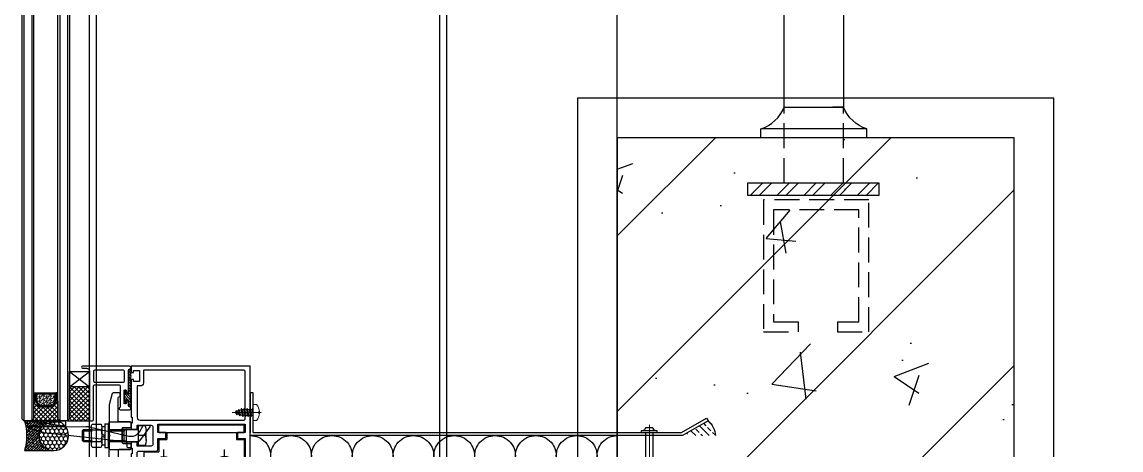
# Model space of a CAD drawing. Extents: x 6843040 to 15500510, y -6507076 to -4940511.
# Drawn here: x 7651653 to 7652206, y -6161791 to -6161576 of the extents above; entities that cross this region are included whole.
import ezdxf

# ---------------------------------------------------------------- set-up
doc = ezdxf.new("R2010")
doc.units = 0
doc.header["$LTSCALE"] = 1000
doc.header["$MEASUREMENT"] = 0
for name, pattern in [('CENTER', [50.800000000000004, 31.75, -6.35, 6.35, -6.35]), ('CONTINOUS', [0]), ('DASH', [0.35, 0.25, -0.1]), ('DOTE', [2.4200000000000004, 2, -0.2, 0.02, -0.2]), ('HIDDEN', [0.375, 0.25, -0.125])]:
    doc.linetypes.add(name, pattern=pattern)
for name, color, linetype in [('-07B2-附件', 8, 'Continuous'), ('1', 1, 'Continuous'), ('CENTER中心线层', 1, 'CENTER'), ('DOTE', 8, 'DOTE'), ('E_LINE_1', 1, 'Continuous'), ('FASTENER紧固件', 2, 'Continuous'), ('FRSTENER紧固件', 2, 'Continuous'), ('GC', 3, 'Continuous'), ('LT-dim 1', 3, 'Continuous'), ('LT-dim 20', 253, 'Continuous'), ('LT-dim 5', 3, 'Continuous'), ('LT-dim 50', 253, 'Continuous'), ('LT-dim 8', 253, 'Continuous'), ('LT-Fill-玻璃1', 14, 'Continuous'), ('LT-中线', 6, 'Continuous'), ('LT-玻璃', 4, 'Continuous'), ('LT-细线', 1, 'Continuous'), ('LT-铝板', 31, 'Continuous'), ('PJ', 25, 'Continuous'), ('PUB_HATCH', 8, 'Continuous'), ('WALL6', 5, 'Continuous'), ('XC', 61, 'Continuous'), ('ZX', 1, 'CENTER'), ('实体', 7, 'Continuous'), ('密封胶填充', 111, 'Continuous'), ('批荡层', 213, 'Continuous'), ('泡沫棒填充', 71, 'Continuous'), ('紧固件', 40, 'Continuous')]:
    doc.layers.add(name, color=color, linetype=linetype)
for name, color, linetype, lineweight in [('002CEN', 1, 'CENTER', 13), ('003DOT', 253, 'HIDDEN', 13), ('009CON', 6, 'CONTINOUS', 15)]:
    doc.layers.add(name, color=color, linetype=linetype, lineweight=lineweight)

# ---------------------------------------------------------------- blocks, each defined once
blk = doc.blocks.new('gtdwer34')
at = {"layer": 'WALL6'}
h = blk.add_hatch(dxfattribs=at)
h.set_pattern_fill('ANSI32', color=256, scale=2, style=0)
h.set_pattern_definition([(45.00000000000001, (2115741.956873216, -882245.9280053063), (-6.735192090801865, 6.735192090801866), []), (45.00000000000001, (2115746.447003164, -882245.9280053063), (-6.735192090801865, 6.735192090801866), [])])
h.paths.add_polyline_path([(44309.10469546588, -285946.8477536119), (44243.18082222017, -285946.8477536119), (44243.18082222017, -285953.1826711572), (44309.10469546588, -285953.1826711572)])
for p, q in [((44261.3891641465, -285908.6825939096), (44261.3891641465, -284868.8477536151)), ((44291.3891641465, -285908.7896915353), (44291.3891641465, -284868.8477536151))]:
    blk.add_line(p, q, dxfattribs=at)
at = {"layer": 'WALL6', "linetype": 'DASH', "ltscale": 0.05}
for p, q in [((44261.35350936325, -285946.8477536119), (44261.35350936325, -285908.6825939096)), ((44291.35370302992, -285946.8477536119), (44291.3478173581, -285908.6825939096))]:
    blk.add_line(p, q, dxfattribs=at)
at = {"layer": 'WALL6'}
for points in [[(44249.6294330922, -285924.1257110513), (44249.6294330922, -285919.5958143151, 0.231992288263455), (44261.35350936325, -285908.6825939096), (44290.93200832279, -285908.6825939096)], [(44302.97682225378, -285924.1257110513), (44303.07189362915, -285919.5958143151, -0.231992288263455), (44291.3478173581, -285908.6825939096), (44285.89648204716, -285908.6825939096)]]:
    blk.add_lwpolyline(points, format="xyb", dxfattribs=at)
blk.add_lwpolyline([(44303.07189362915, -285919.5958143151), (44250.0452421275, -285919.5958143151)], dxfattribs=at)
blk.add_lwpolyline([(44243.18082222017, -285946.8477536119), (44309.10469546588, -285946.8477536119), (44309.10469546588, -285953.1826711572), (44243.18082222017, -285953.1826711572)], close=True, dxfattribs=at)
at = {"layer": 'WALL6', "linetype": 'DASH', "ltscale": 0.05}
for points in [[(44288.1999933389, -286021.8639183915), (44304.07018348249, -286021.8639183915), (44304.07018348249, -285955.4243255532), (44251.04353198083, -285955.4243255532), (44251.04353198083, -286021.8639183915), (44268.39070173772, -286021.8639183915)], [(44304.07018348249, -286021.8639183915), (44304.07018348249, -285955.4243255532), (44251.04353198083, -285955.4243255532), (44251.04353198083, -286021.8639183915), (44268.39070173772, -286021.8639183915)], [(44288.1999933389, -286016.8639183915), (44299.07018348249, -286016.8639183915), (44299.07018348249, -285960.4243255532), (44256.04353198083, -285960.4243255532), (44256.04353198083, -286016.8639183915), (44268.39070173772, -286016.8639183915)], [(44268.39070173772, -286016.8639183915), (44268.39070173772, -286021.8639183915)], [(44288.1999933389, -286016.8639183915), (44288.1999933389, -286021.8639183915)]]:
    blk.add_lwpolyline(points, dxfattribs=at)
blk = doc.blocks.new('LT-BLK-20221110170712', base_point=(70366.62048334633, 148976.2082412609))
at = {"layer": 'LT-铝板'}
blk.add_lwpolyline([(70377.32049983303, 148988.7082412522), (70366.82049983303, 148988.7082412522, 0.414213562373095), (70366.32049983303, 148988.2082412522), (70366.32049983303, 148986.2082412522, 0.414213562370964), (70366.82049983309, 148985.7082412522), (70370.32049983303, 148985.7082412522, -0.4142135623718773), (70370.82049983303, 148985.2082412522), (70370.82049983303, 148981.7082412522), (70370.82049983303, 148978.2082412522, -0.414213562373095), (70370.32049983303, 148977.7082412522), (70366.82049983303, 148977.7082412522, 0.414213562373095), (70366.32049983303, 148977.2082412522), (70366.32049983303, 148975.2082412522, 0.4142135623709637), (70366.82049983303, 148974.7082412522), (70372.32049983303, 148974.7082412522, -0.4142139954914797), (70372.82049983303, 148974.2082405128), (70372.82048282732, 148962.7082296237, -0.4142135623509851), (70372.32048282732, 148962.2082296237, 0.4142135623589767), (70371.82048282732, 148961.7082296237), (70371.82048282726, 148960.7082296237, 0.4142135623560463), (70372.32048282726, 148960.2082296237), (70375.32912417874, 148960.2082296237, 0.3394542588617528), (70375.81208709185, 148960.578820101), (70377.32048282726, 148966.2082296237), (70377.32049983303, 148981.2082412578), (70376.82049983303, 148981.7082412578), (70377.32049983303, 148982.2082412578)], format="xyb", close=True, dxfattribs=at)
blk = doc.blocks.new('LT-BLK-20221110170731', base_point=(70370.0773481904, 148951.2713370427))
at = {"layer": 'LT-铝板'}
for points in [[(70391.52048334572, 148949.7082412609, 0.414213562373095), (70391.02048334572, 148950.2082412609), (70389.02048334572, 148950.2082412609, -0.414213562373095), (70387.52048334572, 148951.7082412609), (70387.52048091497, 148976.208241261, 0.414213562373095), (70387.02048091497, 148976.708241261), (70386.02048091497, 148976.708241261, 0.414213562373095), (70385.52048091497, 148976.208241261), (70385.52048334572, 148959.2082412609, -0.414213562373095), (70385.02048334572, 148958.7082412609), (70372.62048334628, 148958.7082412609, -0.414213562373095), (70372.12048334628, 148959.2082412609), (70372.12048334628, 148969.8422158572, -0.2679491924311048), (70372.37048334628, 148970.2752285591, 0.267949192431174), (70372.62048334628, 148970.7082412609), (70372.62048334628, 148970.7082412609, 0.414213562373095), (70372.12048334628, 148971.2082412609), (70367.37048334628, 148971.2082412609, 0.414213562373095), (70366.62048334628, 148970.4582412609), (70366.62048334628, 148970.4582412609, 0.4025426732437422), (70367.34048334602, 148969.7088415011, -0.4025426732436533), (70367.82048334647, 148969.2092416613), (70367.82048334647, 148967.2082412609, 0.414213562373095), (70368.32048334647, 148966.7082412609, 0.414213562373095), (70368.82048334647, 148967.2082412609), (70368.82048334647, 148967.7082412609, -0.414213562373095), (70369.32048334647, 148968.2082412609), (70369.62048334628, 148968.2082412609, -0.4142135623733614), (70370.12048334628, 148967.7082412609), (70370.12048334628, 148961.7082412609, -0.414213562373095), (70369.62048334628, 148961.2082412609), (70369.32048334647, 148961.2082412609, -0.414213562373095), (70368.82048334647, 148961.7082412609), (70368.82048334647, 148962.2082412609, 0.414213562373095), (70368.32048334647, 148962.7082412609), (70368.32048334647, 148962.7082412609, 0.414213562373095), (70367.82048334647, 148962.2082412609), (70367.82048334647, 148951.2072408605, -0.4025426732437193), (70367.34048334602, 148950.7076410207, 0.4025426732436966), (70366.62048334628, 148949.9582412609, 0.414213562373095), (70367.37048334628, 148949.2082412609), (70391.02048334572, 148949.2082412609, 0.414213562373095)], [(70385.02047205158, 148951.2082412609, 0.414213562373095), (70385.52047205158, 148951.7082412609), (70385.52047205158, 148956.7082412609, 0.414213562373095), (70385.02047205158, 148957.2082412609), (70370.32048334647, 148957.2082412609, 0.4142135623730995), (70369.82048334647, 148956.7082412609), (70369.82048334647, 148951.7082412609, 0.414213562373095), (70370.32048334647, 148951.2082412609)]]:
    blk.add_lwpolyline(points, format="xyb", close=True, dxfattribs=at)
blk = doc.blocks.new('LT-BLK-20221110171121', base_point=(70395.52049771605, 148950.2080412609))
at = {"layer": '1'}
h = blk.add_hatch(dxfattribs=at)
h.set_pattern_fill('ANSI37', color=252, scale=0.5, angle=-180, style=0)
h.set_pattern_definition([(315, (70258.95784844276, 147994.0746522094), (-1.122532015133644, -1.122532015133645), []), (225, (70258.95784844276, 147994.0746522094), (-1.122532015133645, 1.122532015133644), [])])
h.paths.add_polyline_path([(70387.52049771603, 148973.7066654017), (70387.52049771603, 148956.7066654017), (70397.52049771603, 148956.7066654017), (70397.52049771603, 148973.7066654017)])
at = {"layer": '1', "color": 252}
for p, q in [((70397.52049771603, 148948.9066654017), (70387.52049771603, 148956.7066654017)), ((70397.52049771603, 148956.7066654017), (70387.52049771603, 148948.9066654017)), ((70397.52049771603, 148948.9066654017), (70387.52049771603, 148956.7066654017)), ((70397.52049771603, 148956.7066654017), (70387.52049771603, 148948.9066654017))]:
    blk.add_line(p, q, dxfattribs=at)
at = {"layer": 'LT-细线'}
for points in [[(70397.52049771603, 148972.7066654017), (70398.52049771603, 148973.7066654017), (70387.52049771603, 148973.7066654017)], [(70397.52049771603, 148972.7066654017), (70397.52049771603, 148948.9066654017), (70387.52049771603, 148948.9066654017), (70387.52049771603, 148973.7066654017)], [(70387.52049771603, 148956.7066654017), (70397.52049771603, 148956.7066654017)]]:
    blk.add_lwpolyline(points, dxfattribs=at)
blk = doc.blocks.new('LT-BLK-20221110170740', base_point=(70370.12048334633, 148964.708241261))
at = {"layer": 'LT-细线', "lineweight": 25}
blk.add_lwpolyline([(70366.52048334634, 148952.208241261), (70366.52048334634, 148951.4082412609, 0.414213562373095), (70366.72048334633, 148951.208241261), (70367.62048334634, 148951.208241261, 0.4142135623732163), (70367.82048334634, 148951.4082412609), (70367.82048334634, 148963.1582412609, -0.414213562373095), (70367.97048334633, 148963.308241261), (70369.02048334634, 148963.308241261, -0.4874037778461285), (70369.12048334634, 148963.1582412609), (70369.12048334634, 148961.958241261, 0.414213562373095), (70369.27048334634, 148961.808241261), (70369.97048334633, 148961.808241261, 0.414213562373095), (70370.12048334634, 148961.958241261), (70370.12048334634, 148967.458241261, 0.414213562373095), (70369.97048334633, 148967.608241261), (70369.27048334634, 148967.608241261, 0.414213562373095), (70369.12048334634, 148967.458241261), (70369.12048334634, 148966.2582412609, -0.4874037778466969), (70369.02048334634, 148966.108241261), (70367.97048334633, 148966.108241261, -0.414213562373095), (70367.82048334634, 148966.2582412609), (70367.82048334634, 148969.0082412609, 0.414213562373095), (70367.62048334634, 148969.208241261), (70366.72048334633, 148969.208241261, 0.414213562373095), (70366.52048334634, 148969.0082412609), (70366.52048334634, 148968.208241261, -0.2871565913622846), (70366.52048334634, 148966.208241261, -0.2871565913622156), (70366.52048334634, 148964.208241261, -0.2871565913622151), (70366.52048334634, 148962.208241261, -0.2871565913622846), (70366.52048334634, 148960.208241261, -0.2871565913622846), (70366.52048334634, 148958.208241261, -0.2871565913622846), (70366.52048334634, 148956.208241261, -0.2871565913622846), (70366.52048334634, 148954.208241261, -0.2871565913622846)], format="xyb", close=True, dxfattribs=at)
blk = doc.blocks.new('LT-BLK-20221110170832', base_point=(70370.12048334634, 148964.708241261))
at = {"layer": '1'}
h = blk.add_hatch(dxfattribs=at)
h.set_pattern_fill('ANSI31', color=252, scale=0.3, angle=-180, style=0)
h.set_pattern_definition([(315.0000000000001, (69125.05354900184, 144959.7554935077), (-0.6735192090801865, -0.6735192090801874), [])])
h.paths.add_polyline_path([(70367.82048334634, 148963.1582412609, -0.4142135623739831), (70367.97048334633, 148963.308241261), (70369.02048334634, 148963.308241261, -0.487403777848204), (70369.12048334634, 148963.1582412609), (70369.12048334634, 148961.958241261, 0.4142135623730951), (70369.27048334634, 148961.808241261), (70369.97048334633, 148961.808241261, 0.4142135623730951), (70370.12048334634, 148961.958241261), (70370.12048334634, 148967.458241261, 0.4142135623739831), (70369.97048334633, 148967.608241261), (70369.27048334634, 148967.608241261, 0.4142135623730951), (70369.12048334634, 148967.458241261), (70369.12048334634, 148966.2582412609, -0.4874037778455901), (70369.02048334634, 148966.108241261), (70367.97048334633, 148966.108241261, -0.4142135623730951), (70367.82048334634, 148966.2582412609), (70367.82048334634, 148969.0082412609, 0.4142135623730951), (70367.62048334634, 148969.208241261), (70366.72048334633, 148969.208241261, 0.4142135623730951), (70366.52048334634, 148969.0082412609), (70366.52048334634, 148968.208241261, -0.2871565913622846), (70366.52048334634, 148966.208241261, -0.2871565913622156), (70366.52048334634, 148964.208241261, -0.2871565913622151), (70366.52048334634, 148962.208241261, -0.2871565913622846), (70366.52048334634, 148960.208241261, -0.2871565913622846), (70366.52048334634, 148958.208241261, -0.2871565913622846), (70366.52048334634, 148956.208241261, -0.2871565913622846), (70366.52048334634, 148954.208241261, -0.2871565913622846), (70366.52048334634, 148952.208241261), (70366.52048334634, 148951.4082412609, 0.414213562373095), (70366.72048334633, 148951.208241261), (70367.62048334634, 148951.208241261, 0.4142135623732164), (70367.82048334634, 148951.4082412609)])
at = {"layer": 'LT-细线'}
blk.add_blockref('LT-BLK-20221110170740', (70370.12048334633, 148964.708241261), dxfattribs=at)
blk = doc.blocks.new('LT-耐候密封胶缝')
at = {"layer": '密封胶填充'}
h = blk.add_hatch(dxfattribs=at)
h.set_pattern_fill('ANSI38', color=8, scale=0.04, angle=180, style=0)
h.set_pattern_definition([(225, (-9.094947017729282e-13, 5.820766091346741e-11), (0.04490128060534575, -0.04490128060534577), []), (315, (-9.094947017729282e-13, 5.820766091346741e-11), (0.1347038418160373, -0.04490128060534579), [0.15875, -0.09524999999999999])])
edge = h.paths.add_edge_path()
edge.add_line((0.4999999999990905, -1), (0.4999999999990903, -0.01966673684918463))
edge.add_arc((4.278217602404766e-07, 1.798028991906904), 1.885210156581904, 254.6198170668605, 285.38015596169396, ccw=False)
edge.add_line((-0.5000000000009095, -0.01966650143731385), (-0.5000000000319533, -0.9999999999643879))
edge.add_arc((-1.637090463191271e-11, -1), 0.5000000000155217, 0, 180, ccw=False)
at = {"layer": '泡沫棒填充'}
h = blk.add_hatch(dxfattribs=at)
h.set_pattern_fill('HONEY', color=8, scale=0.02666666666666666, angle=180, style=0)
h.set_pattern_definition([(180, (104.5532869425351, -12.93409662204795), (-0.127, -0.07332346666666664), [0.08466666666666667, -0.1693333333333333]), (299.9999999999999, (104.5532869425351, -12.93409662204795), (0.1269999848268748, -0.07332349294729043), [0.08466666666666663, -0.1693333333333333]), (240, (104.5532869425351, -12.93409662204795), (-1.517312520979541e-08, -0.146646959613957), [-0.1693333333333333, 0.08466666666666667])])
h.paths.add_polyline_path([(0.4999999999990905, -1.000000093015842, -1), (-0.5000000000009095, -0.9999999069259502, -1)])
at = {"layer": 'LT-细线'}
for points in [[(-0.5000000000009095, -0.9999999999417923), (-0.5000000000009095, -0.01966650143731385)], [(0.4999999999990905, -0.01966673682909459), (0.4999999999990905, -0.9999999999417923)]]:
    blk.add_lwpolyline(points, dxfattribs=at)
blk.add_lwpolyline([(-0.500000000007276, -0.01966650143731385, 0.1350290909618399), (0.4999999999918145, -0.01966673682909459, 0.1350290909618399)], format="xyb", dxfattribs=at)
blk.add_circle((-9.094947017729282e-13, -0.9999999999417923), 0.4999999999999999, dxfattribs=at)
blk = doc.blocks.new('*U251')
at = {"layer": '-07B2-附件', "color": 6, "lineweight": -3}
for p, q in [((-5, 3.613248654052313), (-5, 4.242850545289081e-13)), ((5, 3.046229635755598e-14), (-5, 4.242850545289081e-13)), ((-3, -15.09999999999718), (-3.000000000003638, 4.547473508864641e-13)), ((0, 3.613248654052313), (0, 4.547473508864641e-13)), ((0, 3.613248654052313), (0, 4.547473508864641e-13)), ((3, -15.09999999999718), (3, 0)), ((5, 3.613248654052313), (5, 3.046229635755598e-14)), ((-3.000000000003638, -6), (-2.400000000005093, -7.19999999999709)), ((2.999999999996362, -6), (-3.000000000003638, -6)), ((2.999999999996362, -7.19999999999709), (-3.000000000003638, -7.19999999999709)), ((-2.400000000001455, -15.09999999999718), (-2.400000000001455, -7.200000000000728)), ((2.999999999996362, -6), (2.399999999997817, -7.19999999999709)), ((2.399999999997817, -15.09999999999718), (2.399999999997817, -7.200000000000728)), ((6, -15.09999999999718), (-6, -15.09999999999718)), ((-6, -16.69999999999754), (-6, -15.09999999999718)), ((6, -16.69999999999754), (6, -15.09999999999718)), ((6, -16.69999999999754), (-6, -16.69999999999754)), ((-5.768639752830495, -23.11324865404958), (-5.768639752830495, -18.68675134594605)), ((-4.649999999997817, -18.29999999999791), (-4.649999999997817, -16.69999999999754)), ((4.649999999997817, -18.29999999999791), (-4.649999999997817, -18.29999999999791)), ((3.901069350929902, -18.29999999999791), (-3.901069350929902, -18.29999999999791)), ((-2.881888406882354, -23.11324865404958), (-2.881888406882354, -18.68675134594605)), ((0.004862939065787941, -18.29999999999791), (-0.9188974916360166, -16.69999999999754)), ((0.9237604307018046, -18.29999999999791), (0, -16.69999999999754)), ((2.891614285013929, -23.11324865404958), (2.891614285013929, -18.68675134594605)), ((4.649999999997817, -18.29999999999791), (4.649999999997817, -16.69999999999754)), ((5.778365630962071, -23.11324865404958), (5.778365630962071, -18.68675134594605)), ((-4.325264079856424, -23.49999999999773), (4.334989957988, -23.49999999999773)), ((-3, -27.49999999999909), (-3, -23.49999999999773)), ((3, -27.49999999999909), (-3, -27.49999999999909)), ((-3, -27.49999999999909), (-2.399999999997817, -28.09999999999764)), ((-2.399999999997817, -28.09999999999764), (-2.399999999997817, -23.49999999999773)), ((2.399999999997817, -28.09999999999764), (2.399999999997817, -23.49999999999773)), ((3, -27.49999999999909), (2.399999999997817, -28.09999999999764)), ((3, -27.49999999999909), (3, -23.49999999999773)), ((2.399999999997817, -28.09999999999764), (-2.399999999997817, -28.09999999999764))]:
    blk.add_line(p, q, dxfattribs=at)
blk.add_lwpolyline([(-2.5, 4.081246944558599), (2.499999999999998, 4.081246944558599)], dxfattribs=at)
for centre, radius, start, end in [((-2.5, -2.830127018922105), 6.911373963480704, 68.7939768869991, 111.2060231130009), ((2.5, -2.830127018922105), 6.911373963480704, 68.79397688699912, 111.2060231130009), ((-4.325264079856424, -21.18675134594605), 2.886751345948142, 60.00000000000272, 119.9999999999973), ((0.004862939065787941, -29.26687836486735), 10.96687836486947, 74.73851957507969, 105.2614804249203), ((4.334989957988, -21.18675134594605), 2.886751345948142, 60.00000000000272, 119.9999999999973), ((-4.325264079856424, -20.61324865404958), 2.886751345948142, 240.0000000000027, 299.9999999999973), ((0.004862939065787941, -12.53312163512828), 10.96687836486941, 254.7385195750797, 285.2614804249203), ((4.334989957988, -20.61324865404958), 2.886751345948142, 240.0000000000027, 299.9999999999973)]:
    blk.add_arc(centre, radius, start, end, dxfattribs=at)
blk = doc.blocks.new('*U167')
at = {"layer": 'CENTER中心线层', "ltscale": 3}
for p, q in [((5.225386202088316, 4.547473508864641e-13), (-4.694783167004388, 4.547473508864641e-13)), ((-3.552713678800501e-15, 4.992010588861657), (-3.552713678800501e-15, -4.976730550326725))]:
    blk.add_line(p, q, dxfattribs=at)
at = {"layer": 'FASTENER紧固件'}
for p, q in [((-2.484210516999994, 0.6496240577147656), (-0.6306917197086612, 0.3848356581017036)), ((-2.063157886999996, 0.5894736820004454), (-2.063157886999996, -0.5894736819995359)), ((-1.557451118354326, 0.5172298579082337), (-0.7854010318736009, 0.7854010318740539)), ((-0.5172298579077825, 1.557451118354778), (-0.7854010318736009, 0.7854010318740539)), ((-0.7854010318736009, 0.7854010318740539), (-0.4482178549230547, 0.4482178549235307)), ((-0.6496240577143126, 2.484210517000468), (-0.3848356581012524, 0.6306917197091355)), ((-0.6306917197086612, 0.3848356581017036), (-0.4482178549230547, 0.4482178549235307)), ((-0.6306917197086612, -0.3848356581007941), (-0.6306917197086612, 0.3848356581017036)), ((0.5894736819999871, 2.063157887000468), (-0.5894736819999942, 2.063157887000468)), ((-0.4482178549230547, 0.4482178549235307), (-0.3848356581012524, 0.6306917197091355)), ((-0.3848356581012524, 0.6306917197091355), (0.3848356581012453, 0.6306917197091586)), ((0.6496240577143055, 2.484210517000468), (0.3848356581012453, 0.6306917197091586)), ((0.3848356581012453, 0.6306917197091586), (0.4482178549230973, 0.4482178549235307)), ((0.7854010318735938, 0.7854010318740539), (0.4482178549230973, 0.4482178549235307)), ((0.4482178549230973, 0.4482178549235307), (0.6306917197087003, 0.3848356581017036)), ((0.5172298579077754, 1.557451118354778), (0.7854010318735938, 0.7854010318740539)), ((2.484210516999987, 0.6496240577147656), (0.6306917197087003, 0.3848356581017036)), ((0.6306917197087003, 0.3848356581017036), (0.6306917197087003, -0.3848356581007941)), ((1.557451118354368, 0.5172298579082337), (0.7854010318735938, 0.7854010318740539)), ((2.063157886999988, 0.5894736820004454), (2.063157886999988, -0.5894736819995359)), ((-2.484210516999994, -0.6496240577138312), (-0.6306917197086612, -0.3848356581007941)), ((-1.557451118354326, -0.5172298579073011), (-0.7854010318736009, -0.7854010318731195)), ((-0.7854010318736009, -0.7854010318731195), (-0.4482178549230547, -0.4482178549225964)), ((-0.5172298579077825, -1.557451118353869), (-0.7854010318736009, -0.7854010318731195)), ((-0.6496240577143126, -2.484210516999536), (-0.3848356581012524, -0.630691719708226)), ((-0.4482178549230547, -0.4482178549226212), (-0.6306917197086612, -0.3848356581007941)), ((0.5894736819999871, -2.063157886999536), (-0.5894736819999942, -2.063157886999536)), ((-0.3848356581012524, -0.630691719708226), (-0.4482178549230547, -0.4482178549226212)), ((0.3848356581012453, -0.630691719708226), (-0.3848356581012524, -0.630691719708226)), ((0.4482178549230973, -0.4482178549226212), (0.3848356581012453, -0.630691719708226)), ((0.6496240577143055, -2.484210516999536), (0.3848356581012453, -0.630691719708226)), ((0.6306917197087003, -0.3848356581007941), (0.4482178549230973, -0.4482178549226212)), ((0.7854010318735938, -0.7854010318731195), (0.4482178549230973, -0.4482178549225964)), ((0.5172298579077754, -1.557451118353869), (0.7854010318735938, -0.7854010318731195)), ((2.484210516999987, -0.6496240577138312), (0.6306917197087003, -0.3848356581007941)), ((1.557451118354368, -0.5172298579073011), (0.7854010318735938, -0.7854010318731195))]:
    blk.add_line(p, q, dxfattribs=at)
blk.add_circle((-3.552713678800501e-15, 4.547473508864641e-13), 3.999999985, dxfattribs=at)
blk = doc.blocks.new('M6-W-F')
at = {"layer": 'PJ', "extrusion": (0.8660254037844343, -0.5000000000000075, 0)}
for p, q in [((-3.015398836967506, 4.777176009287814), (-5.644855200876009, 0.222823990714005)), ((3.015398836968416, -4.777176009285995), (5.644855200876918, -0.2228239907121861))]:
    blk.add_line(p, q, dxfattribs=at)
at = {"layer": 'PJ', "extrusion": (0, 1, 0)}
for p, q in [((2.629456363908503, 4.999999999999545), (-2.629456363907593, 4.999999999999545)), ((-2.629456363907593, -5.000000000000455), (2.629456363908503, -5.000000000000455))]:
    blk.add_line(p, q, dxfattribs=at)
at = {"layer": 'PJ', "extrusion": (0.8660254037844343, 0.5000000000000075, 0)}
for p, q in [((5.644855200876918, 0.222823990714005), (3.015398836968416, 4.777176009287814)), ((-5.644855200876009, -0.2228239907121861), (-3.015398836967506, -4.777176009285995))]:
    blk.add_line(p, q, dxfattribs=at)
at = {"layer": 'PJ'}
for radius in [6, 4.45, 2.4585]:
    blk.add_circle((0, -4.547473508864641e-13), radius, dxfattribs=at)
for centre, radius, start, end in [((3.637978807091713e-12, -4.547473508864641e-13), 5.649251345951296, 177.7394903959389, 182.260509604061), ((-2.728484105318785e-11, 4.865796654485166e-11), 5.649251345892194, 117.7394903959218, 122.2605096040955), ((0, -4.547473508864641e-13), 3.000000000000014, 275.7295779513202, 185.7295779512917), ((2.91038304567337e-11, 5.093170329928398e-11), 5.649251345889367, 57.73949039590452, 62.26050960407822), ((0, -4.547473508864641e-13), 5.649251345948583, 357.739490395939, 2.260509604061063), ((-2.91038304567337e-11, -5.138645065017045e-11), 5.649251345889218, 237.7394903959045, 242.2605096040782), ((2.728484105318785e-11, -4.956746124662459e-11), 5.649251345892106, 297.7394903959218, 302.2605096040955)]:
    blk.add_arc(centre, radius, start, end, dxfattribs=at)
at = {"layer": 'ZX', "ltscale": 0.6, "extrusion": (1, 0, 0)}
blk.add_line((0, -9.525000000000091), (0, 9.525000000000091), dxfattribs=at)
at = {"layer": 'ZX', "ltscale": 0.6, "extrusion": (0, 1, 0)}
blk.add_line((9.524999999999636, -4.547473508864641e-13), (-9.524999999999636, -4.547473508864641e-13), dxfattribs=at)
blk = doc.blocks.new('LT-BLK-20240527212027', base_point=(-4578.664180241147, 6644.87405911088))
at = {"layer": 'LT-中线', "ltscale": 10}
for p, q in [((-4558.164180241525, 6648.87405911088), (-4601.164180241525, 6648.87405911088)), ((-4601.164180241525, 6644.87405911088), (-4601.164180241525, 6648.87405911088)), ((-4558.164180241525, 6644.87405911088), (-4601.164180241525, 6644.87405911088)), ((-4597.164180241525, 6644.87405911088), (-4597.164180241525, 6641.37405911088)), ((-4562.164180241525, 6644.87405911088), (-4562.164180241525, 6641.37405911088)), ((-4558.164180241525, 6644.87405911088), (-4558.164180241525, 6648.87405911088)), ((-4597.164180241525, 6641.37405911088), (-4601.164180241525, 6641.37405911088)), ((-4601.164180241525, 6641.37405911088), (-4601.164180241525, 6614.37405911088)), ((-4558.164180241525, 6641.37405911088), (-4562.164180241525, 6641.37405911088)), ((-4558.164180241525, 6641.37405911088), (-4558.164180241525, 6635.12405911088)), ((-4550.664180241525, 6635.12405911088), (-4558.164180241525, 6635.12405911088)), ((-4550.664180241525, 6614.37405911088), (-4550.664180241525, 6635.12405911088)), ((-4564.164180241525, 6614.37405911088), (-4601.164180241525, 6614.37405911088)), ((-4564.164180241525, 6614.37405911088), (-4550.664180241525, 6614.37405911088))]:
    blk.add_line(p, q, dxfattribs=at)
at = {"layer": 'FRSTENER紧固件', "xscale": -1, "rotation": 180}
blk.add_blockref('*U167', (-4575.914180241525, 6624.37405911088), dxfattribs=at)
at = {"layer": 'PJ'}
blk.add_blockref('M6-W-F', (-4591.164180241525, 6626.87405911088), dxfattribs=at)
at = {"layer": 'PJ', "xscale": -1}
blk.add_blockref('M6-W-F', (-4560.664180241525, 6626.87405911088), dxfattribs=at)
blk = doc.blocks.new('LT-BLK-20240528090141', base_point=(2057.884289735099, 290.4643163185102))
at = {"layer": 'XC'}
blk.add_line((2100.521460326388, 295.5565441650397), (2059.246032482013, 291.157918470446), dxfattribs=at)
blk.add_lwpolyline([(2100.521460326388, 295.5565441650397), (2107.598396928981, 297.4115739731642, 0.3408729095245034), (2107.971445459872, 297.8951888245356), (2107.971445459872, 298.0565441650397, 0.414213562373095), (2107.471445459872, 298.5565441650397), (2079.194397276267, 298.6563442472834, 0.05767236010579713), (2076.910394750535, 298.3920174373197), (2057.512530270964, 293.841251342441, -0.3256371831785478), (2052.087130647153, 296.1298441565596), (2050.467850651592, 298.819012715423, 0.2664943615576946), (2049.60455374606, 299.314316318545), (2047.434298091568, 299.314316318545, 0.6132373631902558), (2047.03016295936, 298.5199104846106), (2052.234745760448, 291.3755046506412, 0.2397431683859067), (2053.043016024865, 290.9643163185101), (2055.884289734997, 290.9643163185101, -0.4142135623730867), (2056.384289734997, 290.4643163185101), (2056.384289734997, 288.4643163185101, 0.414213562373095), (2056.884289734997, 287.9643163185101), (2057.884289734997, 287.9643163185101, 0.4142135623736361), (2058.384289734997, 288.4643163185101), (2058.384289734997, 290.1675221194746, -0.3741482183889679), (2059.246032482013, 291.157918470446)], format="xyb", dxfattribs=at)
blk = doc.blocks.new('LT-BLK-20240528090345', base_point=(1986.379703145828, 298.6239259313668))
at = {"layer": 'LT-细线'}
blk.add_lwpolyline([(1986.384471221259, 301.5641339495196), (1986.379703145828, 298.6239259313668), (2005.471445459974, 298.5565441650397), (2005.47630374423, 301.5585150414276), (1986.384471221259, 301.5641339495196), (2005.471445459974, 298.5565441650397), (1986.379703145828, 298.6239259313668), (2005.47630374423, 301.5585150414276)], dxfattribs=at)
blk = doc.blocks.new('LT-BLK-20240910160700', base_point=(-5089123.43131763, -205701.589336378))
at = {"layer": 'LT-铝板'}
for points in [[(-5089076.93131763, -205700.089336378), (-5089076.93131763, -205695.839336378), (-5089120.93131763, -205695.839336378), (-5089120.93131763, -205700.089336378), (-5089116.93131763, -205700.089336378), (-5089116.93131763, -205703.089336378), (-5089120.93131763, -205703.089336378), (-5089120.93131763, -205732.9893363779), (-5089117.831317631, -205732.9893363782, -0.9999999999999999), (-5089117.831317631, -205734.789336378), (-5089120.43131763, -205734.789336378), (-5089120.43131763, -205736.589336378), (-5089123.43131763, -205736.589336378), (-5089123.43131763, -205666.589336378), (-5089063.43131763, -205666.589336378), (-5089063.43131763, -205669.839336378), (-5089064.63131763, -205669.839336378), (-5089064.63131763, -205668.789336378), (-5089067.63131763, -205668.789336378), (-5089067.63131763, -205674.3893363781), (-5089064.63131763, -205674.3893363781), (-5089064.63131763, -205673.339336378), (-5089063.43131763, -205673.339336378), (-5089063.43131763, -205687.089336378), (-5089063.43131763, -205687.089336378), (-5089063.43131763, -205690.089336378), (-5089063.43131763, -205690.089336378), (-5089063.43131763, -205692.339336378), (-5089063.93131763, -205692.339336378), (-5089063.93131763, -205695.339336378), (-5089063.43131763, -205695.339336378), (-5089063.43131763, -205698.339336378), (-5089066.43131763, -205698.339336378), (-5089066.43131763, -205696.339336378), (-5089073.43131763, -205696.339336378, 0.414213562373095), (-5089074.43131763, -205697.339336378), (-5089074.43131763, -205705.839336378, 0.414213562373095), (-5089073.43131763, -205706.839336378), (-5089066.43131763, -205706.839336378), (-5089066.43131763, -205704.839336378), (-5089063.43131763, -205704.839336378), (-5089063.43131763, -205707.839336378), (-5089063.93131763, -205707.839336378), (-5089063.93131763, -205710.839336378), (-5089063.43131763, -205710.839336378), (-5089063.43131763, -205729.839336378), (-5089064.63131763, -205729.839336378), (-5089064.63131763, -205728.789336378), (-5089067.63131763, -205728.789336378), (-5089067.63131763, -205734.3893363781), (-5089064.63131763, -205734.3893363781), (-5089064.63131763, -205733.339336378), (-5089063.43131763, -205733.339336378), (-5089063.43131763, -205736.589336378), (-5089069.43131763, -205736.589336378), (-5089069.43131763, -205734.789336378), (-5089072.03131763, -205734.789336378, -0.9999999999999999), (-5089072.03131763, -205732.9893363782), (-5089069.43131763, -205732.9893363779), (-5089069.43131763, -205728.089336378, -0.4142135623730951), (-5089067.93131763, -205726.589336378), (-5089066.43131763, -205726.589336378), (-5089066.43131763, -205710.339336378, 0.414213562373095), (-5089067.43131763, -205709.339336378), (-5089075.93131763, -205709.339336378, -0.4142135623732948), (-5089076.93131763, -205708.339336378), (-5089076.93131763, -205703.089336378), (-5089080.93131763, -205703.089336378), (-5089080.93131763, -205700.089336378)], [(-5089120.93131763, -205692.839336378), (-5089120.93131763, -205669.589336378, -0.414213562373095), (-5089119.93131763, -205668.589336378), (-5089069.63131763, -205668.589336378), (-5089069.63131763, -205675.089336378, 0.4142135623757146), (-5089068.13131763, -205676.589336378), (-5089066.43131763, -205676.589336378), (-5089066.43131763, -205692.339336378, -0.4142135623739082), (-5089067.93131763, -205693.839336378), (-5089119.93131763, -205693.839336378, -0.4142135623728286)]]:
    blk.add_lwpolyline(points, format="xyb", close=True, dxfattribs=at)
blk = doc.blocks.new('*U226')
at = {"layer": '1'}
h = blk.add_hatch(dxfattribs=at)
h.set_pattern_fill('ANSI37', color=252, scale=0.5, angle=-180, style=0)
h.set_pattern_definition([(224.9999999999999, (6776707.031866807, -51514.81340655329), (1.122532015133643, -1.122532015133645), []), (314.9999999999999, (6776707.031866807, -51514.81340655329), (1.122532015133645, 1.122532015133643), [])])
h.paths.add_polyline_path([(6.192159674789309, 14.49949987387481), (4.692159674789309, 17.49949987387481), (3.692159674789309, 17.49949987387481), (3.692159674789309, 8.49949987387481), (2.69213840896964, 7.499478607822311), (16.69216384338915, 7.499495705042136), (15.69215967478931, 8.49949987387481), (15.69215967478931, 17.49949987387481), (14.69215967478931, 17.49949987387481), (13.19215967478931, 14.49949987387481)])
h = blk.add_hatch(dxfattribs=at)
h.set_pattern_fill('ANSI37', color=252, scale=0.1, angle=-180, style=0)
h.set_pattern_definition([(224.9999999999999, (6776707.031866807, -51514.81340655329), (0.2245064030267287, -0.2245064030267291), []), (314.9999999999999, (6776707.031866807, -51514.81340655329), (0.2245064030267291, 0.2245064030267286), [])])
h.paths.add_polyline_path([(15.69215967478931, 21.49949987387481), (14.69215967478931, 21.49949987387481), (14.69215967478931, 17.49949987387481), (15.69215967478931, 17.49949987387481)])
h.paths.add_polyline_path([(4.692159674789309, 21.49949987387481), (3.692159674789309, 21.49949987387481), (3.692159674789309, 17.49949987387481), (4.692159674789309, 17.49949987387481)])
h = blk.add_hatch(dxfattribs=at)
h.set_pattern_fill('HEX', color=252, scale=0.19, angle=-360.0000000000001, style=0)
h.set_pattern_definition([(360, (6776707.031866807, -51514.81340655329), (9.680894054106727e-16, 1.0448594), [0.60325, -1.2065]), (119.9999999999999, (6776707.031866807, -51514.81340655329), (-0.9048747837829667, -0.5224296999999988), [0.6032499999999967, -1.206499999999993]), (59.99999999999992, (6776707.635116808, -51514.81340655329), (-0.9048747837829658, 0.5224297000000009), [0.60325, -1.2065])])
edge = h.paths.add_edge_path()
edge.add_line((14.19215967572063, 17.61753386274177), (12.99507190632403, 14.99949987387481))
edge.add_line((14.19215967478931, 17.61753386250894), (14.19215967478931, 20.99949987387481))
edge.add_line((14.19215967478931, 20.99949987387481), (5.192159674789309, 20.99949987387481))
edge.add_line((5.192159674789309, 20.99949987387481), (5.192159674789309, 17.61753386250894))
edge.add_line((5.192159674789309, 17.61753386250894), (6.501176668989956, 14.99949987387481))
edge.add_line((6.501176668989956, 14.99949987387481), (12.99507190539271, 14.99949987387481))
at = {"color": 253}
blk.add_lwpolyline([(3.692159674789309, 17.49949987387481), (4.692159674789309, 17.49949987387481), (6.192159674789309, 14.49949987387481), (13.19215967478931, 14.49949987387481), (14.69215967478931, 17.49949987387481), (15.69215967478931, 17.49949987387481), (15.69215967478931, 8.49949987387481), (16.69215967478931, 7.499499873874811), (2.692159674789309, 7.499499873874811), (3.692159674789309, 8.49949987387481), (3.692159674789309, 17.49949987387481)], dxfattribs=at)
for points in [[(3.692159674789309, 21.49949987387481), (4.692159674789309, 21.49949987387481), (4.692159674789309, 17.49949987387481), (3.692159674789309, 17.49949987387481)], [(6.192159674789309, 14.49949987387481), (4.692159674789309, 17.49949987387481), (4.692159674789309, 21.49949987387481), (14.69215967478931, 21.49949987387481), (14.69215967478931, 17.49949987387481), (13.19215967478931, 14.49949987387481)], [(12.88314268058866, 14.99949987387481), (6.501176668989956, 14.99949987387481), (5.192159674789309, 17.61753386250894), (5.192159674789309, 20.99949987387481), (14.19215967478931, 20.99949987387481), (14.19215967478931, 17.61753386250894)], [(15.69215967478931, 21.49949987387481), (14.69215967478931, 21.49949987387481), (14.69215967478931, 17.49949987387481), (15.69215967478931, 17.49949987387481)]]:
    blk.add_lwpolyline(points, close=True, dxfattribs=at)
at = {"layer": 'GC', "color": 8, "linetype": 'HIDDEN', "ltscale": 20}
for p, q in [((35.19215967478931, -1704.30200880987), (35.19215967478931, 1115.959626173861)), ((208.1921596757206, -1704.302008810277), (208.1921596757206, 1115.959626173454))]:
    blk.add_line(p, q, dxfattribs=at)
at = {"layer": 'LT-玻璃', "color": 8}
for p, q in [((-1.307471684452594, 1115.959626173919), (-1.307471684452594, 7.49948224277432)), ((2.692142043921649, 1115.959626173919), (2.692142043921649, 7.49948224277432)), ((16.69215967478931, 1115.959626173919), (16.69215967478931, 7.499499873874811)), ((20.69215967478931, 1115.959626173948), (20.69215967478931, 7.499499873903915))]:
    blk.add_line(p, q, dxfattribs=at)
at = {"layer": 'LT-玻璃', "color": 150}
for points in [[(-2.307857956078351, 1115.959626173919), (-2.307857956078351, 8.49948224277432), (-1.307857956078351, 7.49948224277432), (2.692142043921649, 7.49948224277432), (3.692142043921649, 8.49948224277432), (3.692142043921649, 1115.959626173919)], [(21.69215967478931, 1115.959626173948), (21.69215967478931, 8.499499873903915), (20.69215967478931, 7.499499873903915), (16.69215967478931, 7.499499873874811), (15.69215967478931, 8.49949987387481), (15.69215967478931, 1115.959626173919)]]:
    blk.add_lwpolyline(points, dxfattribs=at)
at = {"layer": 'LT-铝板'}
for p, q in [((31.69215967572063, -1704.302008809811), (31.69215967572063, 1115.959626173919)), ((211.692159676652, -1704.302008809637), (211.692159676652, 1115.959626174094))]:
    blk.add_line(p, q, dxfattribs=at)
at = {"layer": '-07B2-附件', "xscale": -1, "rotation": 270}
blk.add_blockref('*U251', (56.19214116195917, -0.0003177570997650037), dxfattribs=at)
at = {"xscale": -1}
for name, p in [('LT-BLK-20240528090345', (19.69672775055051, 4.559291855699485)), ('LT-BLK-20240528090141', (51.19214116195917, -3.60031775713469))]:
    blk.add_blockref(name, p, dxfattribs=at)
at = {"layer": 'LT-dim 20', "ltscale": 10, "xscale": -1}
blk.add_blockref('LT-BLK-20240527212027', (87.19214116195917, 1.499682242900235), dxfattribs=at)
at = {"layer": 'LT-dim 8', "ltscale": 1000, "xscale": -1}
blk.add_blockref('LT-BLK-20240910160700', (112.6921411619592, -0.0003177570997650037), dxfattribs=at)
at = {"layer": 'LT-dim 8', "rotation": 180}
blk.add_blockref('LT-BLK-20221110171121', (23.69287787629992, 30.99810665933728), dxfattribs=at)
at = {"layer": 'LT-Fill-玻璃1', "rotation": 180}
for name, p in [('LT-BLK-20221110170731', (49.13527631732404, 32.93658646118092)), ('LT-BLK-20221110170712', (52.39215764841765, 5.499682242900235))]:
    blk.add_blockref(name, p, dxfattribs=at)
at = {"layer": 'LT-Fill-玻璃1', "xscale": -14.99939610215067, "yscale": 14.99939610215067, "zscale": 14.99939610215067, "rotation": 89.99852449144697}
blk.add_blockref('LT-耐候密封胶缝', (-1.307664820265472, -0.0006020773089403519), dxfattribs=at)
at = {"layer": 'LT-Fill-玻璃1', "xscale": -1}
blk.add_blockref('LT-BLK-20221110170712', (52.39215764841765, -5.500317757099765), dxfattribs=at)
at = {"layer": 'LT-细线', "rotation": 180}
blk.add_blockref('LT-BLK-20221110170832', (49.09214116140038, 19.49968224290023), dxfattribs=at)
blk = doc.blocks.new('*U255')
at = {"layer": '002CEN', "ltscale": 5}
blk.add_line((-4.054319021158257, 1.989519660128281e-13), (10.54217069582398, 1.989519660128281e-13), dxfattribs=at)
at = {"layer": '003DOT', "ltscale": 5}
for p, q in [((-3.552713678800501e-14, 4.000000000000197), (-6.394884621840902e-14, 1.750000000000199)), ((-6.394884621840902e-14, 1.750000000000199), (-1.20792265079217e-13, -2.309999999999803)), ((-1.20792265079217e-13, 1.689951005760705), (0.6198573119681257, -1.549999999999798)), ((-3.552713678800501e-14, 4.405364961712621e-13), (0.2965411612219029, -2.109999999999815)), ((0.1999999999999247, 1.550000000000196), (0.7801426880317806, 1.550000000000182)), ((0.7801426880317806, 1.550000000000182), (1.103458838777946, 2.110000000000113)), ((0.7801426880317806, 1.550000000000182), (1.373225010475686, -1.549999999999798)), ((1.103458838778003, 2.110000000000198), (1.696541161221909, -2.109999999999815)), ((1.103458838777946, 2.110000000000113), (1.426774989524084, 1.550000000000196)), ((1.426774989524084, 1.550000000000182), (2.019857311968131, -1.549999999999798)), ((1.426774989524084, 1.550000000000196), (2.180142688031815, 1.550000000000196)), ((2.180142688031815, 1.550000000000196), (2.503458838777952, 2.110000000000113)), ((2.180142688031786, 1.550000000000182), (2.773225010475691, -1.549999999999798)), ((2.503458838778009, 2.110000000000198), (3.096541161221914, -2.109999999999815)), ((2.503458838777952, 2.110000000000113), (2.82677498952409, 1.550000000000182)), ((2.82677498952409, 1.550000000000182), (3.419857311968137, -1.549999999999798)), ((2.82677498952409, 1.550000000000182), (3.58014268803182, 1.550000000000196)), ((3.58014268803182, 1.550000000000196), (3.903458838777958, 2.110000000000113)), ((3.580142688031792, 1.550000000000182), (4.173225010475697, -1.549999999999798)), ((3.903458838778015, 2.110000000000198), (4.49654116122192, -2.109999999999815)), ((3.903458838777958, 2.110000000000113), (4.226774989524095, 1.550000000000182)), ((4.226774989524095, 1.550000000000182), (4.819857311968143, -1.549999999999798)), ((4.226774989524095, 1.550000000000182), (4.980142688031826, 1.550000000000196)), ((4.980142688031826, 1.550000000000196), (5.303458838777964, 2.110000000000113)), ((4.980142688031798, 1.550000000000182), (5.573225010475703, -1.549999999999798)), ((5.30345883877802, 2.110000000000198), (5.896541161221926, -2.109999999999815)), ((5.303458838777964, 2.110000000000113), (5.626774989524101, 1.550000000000182)), ((5.626774989524101, 1.550000000000182), (6.219857311968152, -1.549999999999798)), ((5.626774989524101, 1.550000000000182), (5.75796897832128, 1.550000000000196)), ((5.75796897832128, 1.550000000000196), (6.472600264496744, 1.253990029170197)), ((6.472600264496744, 1.253990029170197), (6.75501637345911, 1.743149078768994)), ((6.472600264496688, 1.253990029170225), (6.935613691095593, -1.062203588311888)), ((6.75501637345911, 1.743149078768994), (7.218029800058016, -1.551362637910714)), ((6.75501637345911, 1.743149078768994), (7.214966670336278, 0.946491795621327)), ((7.214966670336278, 0.946491795621327), (7.677980096935354, -0.7547053547629332)), ((7.214966670336278, 0.946491795621327), (7.959137419201934, 0.6382461787198395)), ((7.959137419201934, 0.6382461787198395), (8.241553528164356, 1.127405228318665)), ((7.959137419201905, 0.6382461787198537), (8.258597611268666, -0.5142057057746854)), ((8.241553528164356, 1.127405228318665), (8.541013720231117, -1.003364755373511)), ((8.241553528164356, 1.127405228318665), (8.701503825041524, 0.3307479451709128)), ((8.701503825041524, 0.3307479451709412), (9.000964017108512, -0.2067074722256024)), ((8.701503825041524, 0.3307479451709128), (9.499999999999943, 1.4210854715202e-13)), ((9.499999999999943, 1.4210854715202e-13), (9.000964017108512, -0.2067074722256024)), ((-1.20792265079217e-13, -2.309999999999803), (-1.20792265079217e-13, -3.999999999999801)), ((0.2965411612218745, -2.1099999999998), (0.1999999999998678, -2.1099999999998)), ((0.6198573119681257, -1.549999999999798), (0.2965411612218745, -2.1099999999998)), ((1.373225010475686, -1.549999999999798), (0.6198573119681257, -1.549999999999798)), ((1.696541161221909, -2.109999999999786), (1.373225010475686, -1.549999999999798)), ((2.019857311968131, -1.549999999999798), (1.696541161221909, -2.109999999999786)), ((2.77322501047572, -1.549999999999812), (2.019857311968131, -1.549999999999798)), ((3.096541161221914, -2.109999999999786), (2.77322501047572, -1.549999999999812)), ((3.419857311968137, -1.549999999999798), (3.096541161221914, -2.109999999999786)), ((4.173225010475726, -1.549999999999798), (3.419857311968137, -1.549999999999798)), ((4.49654116122192, -2.109999999999786), (4.173225010475726, -1.549999999999798)), ((4.819857311968143, -1.549999999999798), (4.49654116122192, -2.109999999999786)), ((5.573225010475731, -1.549999999999812), (4.819857311968143, -1.549999999999798)), ((5.896541161221926, -2.109999999999786), (5.573225010475731, -1.549999999999812)), ((6.219857311968152, -1.549999999999798), (5.896541161221926, -2.109999999999786)), ((6.935613691095593, -1.062203588311903), (6.185942131896716, -1.372727715457444)), ((6.185942131896716, -1.372727715457444), (6.219857311968152, -1.549999999999798)), ((7.218029800058016, -1.551362637910714), (6.935613691095593, -1.062203588311903)), ((7.677980096935382, -0.754705354762848), (7.218029800058016, -1.551362637910714)), ((8.258597611268666, -0.5142057057746854), (7.677980096935382, -0.754705354762848)), ((8.541013720231117, -1.003364755373511), (8.258597611268666, -0.5142057057746854)), ((9.000964017108512, -0.2067074722256024), (8.541013720231117, -1.003364755373511))]:
    blk.add_line(p, q, dxfattribs=at)
for centre, start, end in [((0.1999999999999318, 1.750000000000192), 179.999999999998, 269.999999999998), ((0.1999999999998749, -2.309999999999796), 90.00000000000203, 180.000000000002)]:
    blk.add_arc(centre, 0.1999999999999957, start, end, dxfattribs=at)
at = {"layer": '009CON'}
for p, q in [((-2.700000000000053, 0.4000000000002188), (-3.087680633323494, 0.4000000000002188)), ((-2.700000000000053, -0.3999999999998067), (-2.700000000000053, 0.4000000000002188)), ((-1.723475382979849, 4.000000000000197), (-3.552713678800501e-14, 4.000000000000197)), ((-3.087680633323494, -0.3999999999998067), (-2.700000000000053, -0.3999999999998067)), ((-1.20792265079217e-13, -3.999999999999801), (-1.723475382979849, -3.999999999999801))]:
    blk.add_line(p, q, dxfattribs=at)
for centre, radius, start, end in [((3.399999999999938, 1.882938249764265e-13), 6.499999999999996, 142.0201275551479, 176.4718766587116), ((3.399999999999942, 2.060573933704291e-13), 6.499999999999999, 183.5281233412879, 217.9798724448521)]:
    blk.add_arc(centre, radius, start, end, dxfattribs=at)
blk = doc.blocks.new('LT-BLK-20230218091845', base_point=(395239.0870920994, 252820.6931667216))
at = {"layer": 'LT-Fill-玻璃1'}
h = blk.add_hatch(dxfattribs=at)
h.set_pattern_fill('ANSI33', color=8, scale=0.75, style=0)
h.set_pattern_definition([(45, (0, 0), (-3.367596045400933, 3.367596045400933), []), (45, (3.3675975, 0), (-3.367596045400933, 3.367596045400933), [2.38125, -1.190625])])
edge = h.paths.add_edge_path()
edge.add_line((395239.0870920995, 252820.6931667213), (395252.0774720158, 252813.1931673797))
edge.add_arc((395244.3931078882, 252821.7790310139), 11.52243491589128, 311.8286027163969, 333.210536880252)
edge.add_arc((395244.3931078868, 252821.7790310151), 11.5224349176311, 333.2105368778266, 354.5924710384851)
edge.add_line((395255.8642632413, 252820.6931667213), (395239.0870920995, 252820.6931667213))
at = {"layer": 'LT-dim 5'}
blk.add_arc((395244.3931078864, 252821.7790310152), 11.52243491803174, 311.8286027185239, 354.5924710385319, dxfattribs=at)
blk = doc.blocks.new('LT-BLK-20240528163730', base_point=(-326528.041295993, 67956.2288645505))
at = {"layer": 'LT-中线'}
for p, q in [((-326529.3292597717, 67957.08914607074), (-326536.8292591135, 67944.09876615429)), ((-326535.3292591935, 67943.66857168314), (-326528.041295993, 67956.2288645505)), ((-326528.041295993, 67956.2288645505), (-326529.3292597717, 67957.08914607074)), ((-326536.8292591936, 67944.0987660157), (-326536.8292591936, 67911.33901212143)), ((-326535.3292591936, 67911.33901212143), (-326535.3292591936, 67943.66857168308))]:
    blk.add_line(p, q, dxfattribs=at)
at = {"layer": 'LT-Fill-玻璃1', "rotation": 90.00000000172149}
blk.add_blockref('LT-BLK-20230218091845', (-326536.8292591136, 67944.00837725072), dxfattribs=at)
blk = doc.blocks.new('sd425')
at = {"layer": '实体', "color": 1, "linetype": 'CENTER', "lineweight": 18}
blk.add_line((-0.04871903290131741, 3.919735350630617), (-0.04871903290131741, -26.61543915394304), dxfattribs=at)
at = {"layer": '紧固件', "color": 40}
blk.add_lwpolyline([(3.999196224301613, 0), (-3.999196224302068, 0), (-3.999196224302068, 0.9847774869713248), (3.999196224301613, 0.9847774869713248)], close=True, dxfattribs=at)
blk.add_lwpolyline([(-3.499196862180725, 0.9847774869713248, 0.3424338655934447), (-2.045032946706215, 2.106657444610164, -0.3502208192078309), (-1.560311641547742, 2.475888729230292), (1.566701022911275, 2.475888729230292, -0.3419987131197174), (2.050224319064, 2.100115896151237, 0.3485554434816476), (3.500794207520812, 0.9847774869713248)], format="xyb", dxfattribs=at)
at = {"layer": '紧固件', "color": 40, "linetype": 'HIDDEN', "ltscale": 2}
blk.add_lwpolyline([(1.86725199659395, 0), (1.86725199659395, -17.99662005964638, -0.1316415762669058), (-0.04392699687832646, -24.99357617320015, -0.1315314132238364), (-1.932731718799914, -17.99662005964615), (-1.932743155576645, 0)], format="xyb", dxfattribs=at)
blk = doc.blocks.new('LT-BLK-20240528163734', base_point=(-326528.041295993, 67956.2288645505))
at = {"rotation": 270}
blk.add_blockref('sd425', (-326535.3292591936, 67927.35857025624), dxfattribs=at)
at = {"layer": 'LT-dim 50'}
blk.add_blockref('LT-BLK-20240528163730', (-326528.041295993, 67956.2288645505), dxfattribs=at)

msp = doc.modelspace()

# ---------------------------------------------------------------- hatches: boundary and pattern name
at = {"layer": 'PUB_HATCH'}
h = msp.add_hatch(dxfattribs=at)
h.set_pattern_fill('钢筋混凝土', color=256, scale=25, style=0)
h.set_pattern_definition([(45, (3825, 8999.999999996275), (-44.19417382415921, 44.19417382415922), []), (49.99999999999999, (3825, 8999.999999996275), (179.3150456501884, -15.68803374564878), [18.75, -206.25]), (355, (3825, 8999.999999996275), (-34.68783340325, 188.048033425003), [15, -165]), (100.4514, (3839.942920000292, 8998.69266499672), (144.6273454285054, 172.3598855152384), [15.9350475, -175.285528]), (46.18420000000002, (3825, 9049.999999996275), (266.8102621564111, -41.37975358225452), [28.12499999999998, -309.3749999999997]), (96.6356, (3847.234186249785, 9046.551673246548), (233.6656763871758, 243.5294677251104), [23.902572, -262.92825]), (351.1842, (3825, 9049.999999996275), (233.6654862834068, 243.5296502313311), [22.5, -247.5]), (21, (3850, 9037.499999996275), (149.2267630296154, -100.6547226663347), [18.75, -206.25]), (326.0000000000001, (3850, 9037.499999996275), (60.82883298039543, 181.2875112617133), [15, -165]), (71.4514, (3862.435558250174, 9029.112098496407), (210.0556571453725, 80.6326241774881), [15.9350475, -175.285528]), (37.50000000000001, (3825, 8999.999999996275), (3.039963829322667, 83.22346345782788), [0, -163, 0, -167.5, 0, -165.625]), (7.499999999999999, (3825, 8999.999999996275), (65.76738436053715, 98.60292797059006), [0, -95.5, 0, -159.25, 0, -63.125]), (327.5, (3769.25, 8999.999999996275), (133.4556090431022, -5.638717933594939), [0, -62.5, 0, -195, 0, -258.75]), (317.5, (3744.25, 8999.999999996275), (145.7965423355966, 25.02624558307943), [0, -81.25, 0, -129.5, 0, -183.75])])
h.paths.add_polyline_path([(7651952.694658224, -6161633.88931587), (7651952.694658224, -6163483.88931587), (7652452.694658224, -6163483.88931587), (7652452.694658224, -6161963.88931587), (7652986.679203224, -6161963.88931587), (7652986.679203224, -6161833.88931587), (7652152.694658224, -6161833.88931587), (7652152.694658224, -6161633.88931587)])

# ---------------------------------------------------------------- linework, layer by layer
at = {"layer": 'DOTE', "ltscale": 0.25}
msp.add_line((7651952.694658224, -6180726.673791605), (7651952.694658224, -6152883.889315866), dxfattribs=at)
at = {"layer": 'E_LINE_1'}
msp.add_lwpolyline([(7651952.694658224, -6161633.88931587), (7651952.694658224, -6163483.88931587), (7652452.694658224, -6163483.88931587), (7652452.694658224, -6161963.88931587), (7652986.679203224, -6161963.88931587), (7652986.679203224, -6161833.88931587), (7652152.694658224, -6161833.88931587), (7652152.694658224, -6161633.88931587), (7651952.694658224, -6161633.88931587)], dxfattribs=at)
at = {"layer": 'LT-dim 1', "extrusion": (0, 1.224646799147353e-16, -1), "elevation": -7.615978242808169e-10}
for points in [[(-7651767.804925649, -6161783.889633625, 0.451718), (-7651778.000810142, -6161795.149593625)], [(-7651778.16459681, -6161795.149593625, 0.451718), (-7651788.360481302, -6161783.889633625, 0.451718), (-7651798.556365795, -6161795.149593625)], [(-7651798.720152463, -6161795.149593625, 0.451718), (-7651808.916036955, -6161783.889633625, 0.451718), (-7651819.111921447, -6161795.149593625)], [(-7651819.275708116, -6161795.149593625, 0.451718), (-7651829.471592608, -6161783.889633625, 0.451718), (-7651839.667477102, -6161795.149593625)], [(-7651839.831263768, -6161795.149593625, 0.451718), (-7651850.027148263, -6161783.889633625, 0.451718), (-7651860.223032757, -6161795.149593625)], [(-7651860.386819423, -6161795.149593625, 0.451718), (-7651870.582703917, -6161783.889633625, 0.451718), (-7651880.77858841, -6161795.149593625)], [(-7651880.942375078, -6161795.149593625, 0.451718), (-7651891.13825957, -6161783.889633625, 0.451718), (-7651901.334144062, -6161795.149593625)], [(-7651901.497930731, -6161795.149593625, 0.451718), (-7651911.693815223, -6161783.889633625, 0.451718), (-7651921.889699715, -6161795.149593625)], [(-7651922.053486384, -6161795.149593625, 0.451718), (-7651932.249370876, -6161783.889633625, 0.451718), (-7651942.44525537, -6161795.149593625)], [(-7651942.609042036, -6161795.149593625, 0.451718), (-7651952.80492653, -6161783.889633625)]]:
    msp.add_lwpolyline(points, format="xyb", dxfattribs=at)
at = {"layer": 'LT-中线'}
for points in [[(7651769.304925649, -6161782.389315844), (7651769.304925649, -6161762.262800821), (7651767.804925649, -6161762.262800821), (7651767.804925649, -6161782.389315844)], [(7651952.80492653, -6161783.889315824), (7651767.804925649, -6161783.88931585), (7651767.804925649, -6161782.389315843)], [(7651769.304925649, -6161782.389315844), (7651952.80492653, -6161782.389315885)]]:
    msp.add_lwpolyline(points, dxfattribs=at)
at = {"layer": '批荡层'}
msp.add_lwpolyline([(7652986.679203224, -6161813.88931587), (7652172.694658224, -6161813.88931587), (7652172.694658224, -6161613.88931587), (7651932.694658224, -6161613.88931587), (7651932.694658224, -6163503.88931587), (7652472.694658224, -6163503.88931587), (7652472.694658224, -6161983.88931587), (7652986.679203224, -6161983.88931587)], dxfattribs=at)

# ---------------------------------------------------------------- block references
for name, p in [('gtdwer34', (7607775.370271637, -5875709.763604818)), ('*U226', (7651655.112784485, -6161783.88931587))]:
    msp.add_blockref(name, p)
at = {"rotation": 180}
msp.add_blockref('*U255', (7651769.304925649, -6161772.235038695), dxfattribs=at)
at = {"layer": 'LT-dim 50', "xscale": -1, "rotation": 270}
msp.add_blockref('LT-BLK-20240528163734', (7651997.694778959, -6161775.101352668), dxfattribs=at)

doc.saveas('drawing.dxf')
